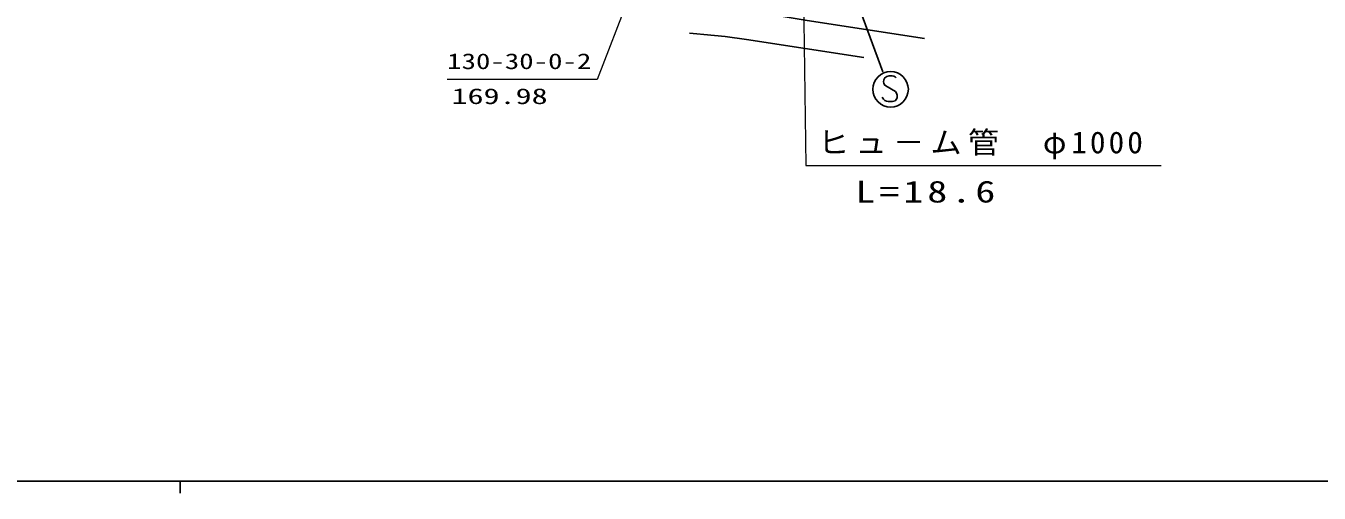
# Model space of a CAD drawing. Units: millimetres, scale not verified. Extents: x 40000 to 680000, y 20000 to 380000.
# Drawn here: x 255017 to 363753, y 204000 to 243244 of the extents above; entities that cross this region are included whole.
import ezdxf
from ezdxf.enums import TextEntityAlignment as Align

# ---------------------------------------------------------------- set-up
doc = ezdxf.new("R2010")
doc.units = ezdxf.units.MM
doc.header["$LTSCALE"] = 1000
for name, color, linetype, lineweight in [('M-BGD', 7, 'Continuous', 25), ('M-BGD-HTXT', 7, 'Continuous', 13), ('M-STR-STRC', 7, 'Continuous', 25), ('M-TTL-BAND', 7, 'Continuous', 25)]:
    doc.layers.add(name, color=color, linetype=linetype, lineweight=lineweight)
doc.styles.add('ＭＳ ゴシック', font='')
doc.styles.get('ＭＳ ゴシック').set_extended_font_data('MS Gothic')

# ---------------------------------------------------------------- blocks, each defined once
blk = doc.blocks.new('BUHIN24')
at = {"color": 7, "linetype": 'Continuous', "lineweight": 25}
blk.add_lwpolyline([(986, -425), (1072, -339), (1120, -224), (1144, -66), (1134, 167), (1074, 359), (954, 520), (786, 610), (613, 611), (501, 599), (353, 532), (275, 424), (-163, -412), (-294, -508), (-479, -575), (-660, -568), (-804, -521), (-943, -422), (-1020, -192), (-1035, 153), (-1018, 303), (-957, 449), (-849, 573), (-681, 685)], dxfattribs=at)
blk.add_circle((0, 0), 1492, dxfattribs=at)

msp = doc.modelspace()

# ---------------------------------------------------------------- linework, layer by layer
at = {"layer": 'M-BGD'}
for points in [[(330566, 242193), (325637, 242934), (320702, 243697), (317341, 244266), (313971, 244776), (311550, 245035), (309105, 245235), (307874, 245315), (306646, 245335), (305831, 245285), (305024, 245175), (304230, 245026), (303438, 244856)], [(325462, 240577), (320536, 241333), (315603, 242114), (313822, 242351), (312032, 242529), (311424, 242580), (310816, 242630)]]:
    msp.add_lwpolyline(points, dxfattribs=at)
at = {"layer": 'M-BGD-HTXT'}
for p, q in [((314160, 267653), (303054, 238741)), ((320147, 261990), (320603, 231518)), ((303054, 238741), (290439, 238741)), ((320603, 231518), (350478, 231518))]:
    msp.add_line(p, q, dxfattribs=at)
at = {"layer": 'M-STR-STRC'}
msp.add_line((327076, 239373), (321527, 254352), dxfattribs=at)
at = {"layer": 'M-TTL-BAND'}
for p, q in [((40000, 205000), (579000, 205000)), ((268000, 205000), (268000, 204000))]:
    msp.add_line(p, q, dxfattribs=at)

# ---------------------------------------------------------------- block references
at = {"layer": 'M-STR-STRC', "rotation": 87.6457}
msp.add_blockref('BUHIN24', (327723, 237915), dxfattribs=at)

# ---------------------------------------------------------------- texts
at = {"layer": 'M-BGD-HTXT', "style": 'ＭＳ ゴシック'}
for s, width, p in [('130-30-0-2', 1.35, (290436, 239219)), ('169.98', 1.5, (290804, 236282))]:
    msp.add_text(s, height=1320, dxfattribs=dict(at, width=width)).set_placement(p, align=Align.BOTTOM_LEFT)
at = {"layer": 'M-BGD-HTXT', "char_height": 1833, "attachment_point": 7, "style": 'ＭＳ ゴシック'}
for s, insert in [('\\T1.2;\\W1.05;ヒュ－ム管\u3000φ1000', (321621, 232042)), ('\\T1.2;\\W1.35;L=18.6', (324747, 228377))]:
    msp.add_mtext(s, dxfattribs=dict(at, insert=insert))

doc.saveas('drawing.dxf')
